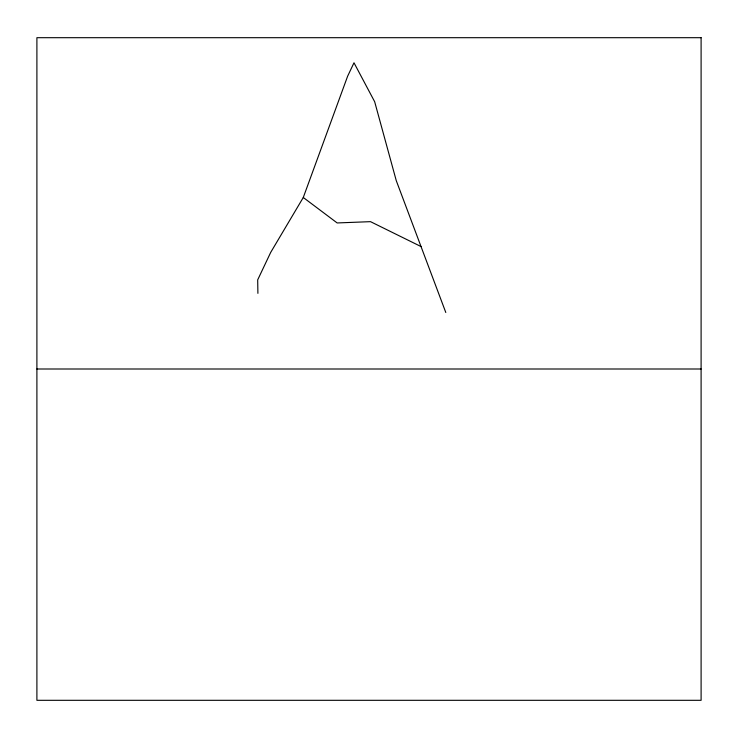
<?xml version="1.0" encoding="UTF-8"?>
<svg xmlns="http://www.w3.org/2000/svg" width="738" height="738" viewBox="0 0 738 738"><rect width="100%" height="100%" fill="white"/><g stroke="black" fill="none" stroke-linecap="round" stroke-linejoin="round"><path stroke-width="1.11" d="M257.903 293.355L257.691 279.868L270.698 252.405L303.281 197.489L347.626 76.217L353.991 62.785L374.673 101.743L396.26 180.635L445.798 312.488M36.9 369L701.1 369M421.029 246.557L370.504 221.658L337.165 222.95L303.281 197.489M701.1 37.693L36.9 37.693L36.9 700.307L701.1 700.307L701.1 37.693"/></g></svg>
